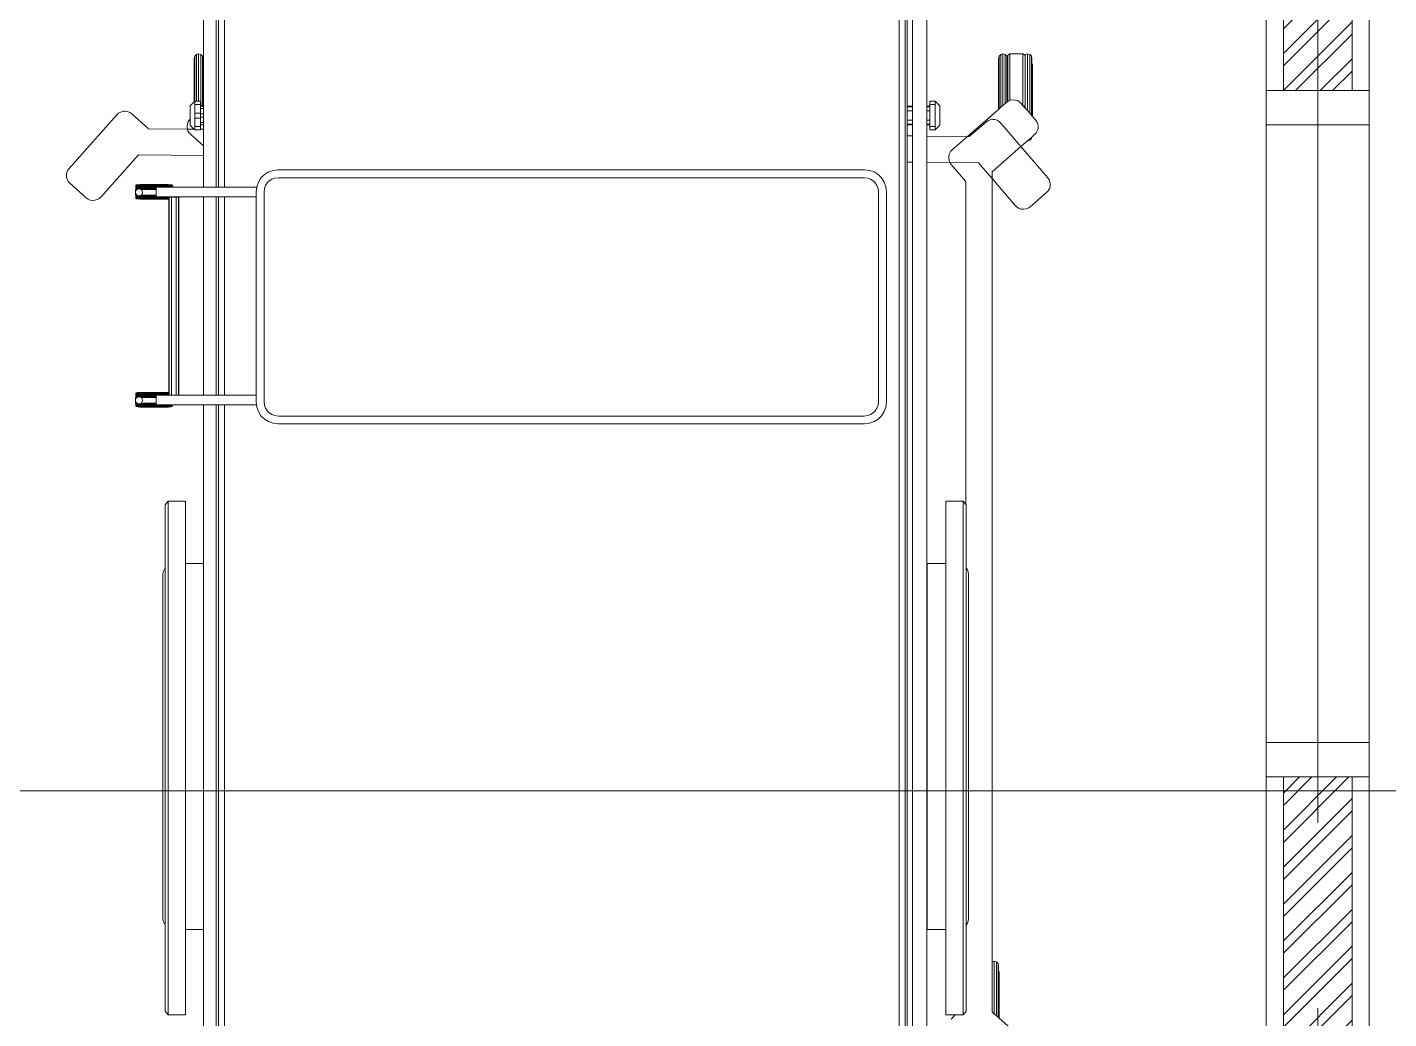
# Model space of a CAD drawing. Header units: millimetres. Extents: x -280308 to 6402717, y -14 to 2073074.
# Drawn here: x 20429 to 22414, y 257277 to 258721 of the extents above; entities that cross this region are included whole.
import ezdxf
from ezdxf.enums import TextEntityAlignment as Align

# ---------------------------------------------------------------- set-up
doc = ezdxf.new("R2010")
doc.units = ezdxf.units.MM
doc.linetypes.add('ACAD_ISO08W100', pattern=[36, 24, -3, 6, -3])
doc.linetypes.add('DASHED2', pattern=[0.375, 0.25, -0.125])
doc.layers.get('0').update_dxf_attribs({"lineweight": 0})
for name, color, linetype, lineweight in [('A-ALINE-3', 111, 'Continuous', 15), ('A-ALINE-6', 117, 'Continuous', 9), ('A-ANNOTATION', 144, 'Continuous', 0), ('A-FURN-EQPM', 177, 'Continuous', 0), ('A-Z22-T-Anno_Text', 152, 'Continuous', 9)]:
    doc.layers.add(name, color=color, linetype=linetype, lineweight=lineweight)
doc.layers.add('A-FILL-1', color=7, linetype='Continuous', lineweight=0, true_color=0x454545)
doc.layers.add('A-TEXT', color=254, linetype='Continuous')
doc.styles.get("Standard").update_dxf_attribs({"font": 'arial.ttf'})
doc.styles.add('TGF_A', font='arial.ttf')

# ---------------------------------------------------------------- blocks, each defined once
blk = doc.blocks.new('*U553')
at = {"layer": 'A-ANNOTATION', "linetype": 'ACAD_ISO08W100', "ltscale": 0.25}
blk.add_lwpolyline([(0, -5), (0, -90.6063)], dxfattribs=at)
at = {"layer": 'A-TEXT'}
blk.add_attdef('N', text='', height=0.9, dxfattribs=at).set_placement((0, 2.75), align=Align.MIDDLE_CENTER)
blk = doc.blocks.new('A$Cf37525da')
at = {"color": 124, "xscale": -360.0000000000001, "yscale": 360.0000000000001, "zscale": 360.0000000000001, "rotation": 180}
blk.add_blockref('*U553', (0, -25949.3), dxfattribs=at)
blk = doc.blocks.new('*U540')
at = {"lineweight": -2}
blk.add_line((19.23314, 0), (14.55073, 0), dxfattribs=at)
at = {"color": 7, "lineweight": -2, "style": 'TGF_A', "flags": 8}
for tag, height, p in [('NOTE1', 0.0625, (0, 0.3375)), ('DET', 0.09375, (0, 0.09612)), ('SHT', 0.075, (0, -0.10211)), ('NOTE2', 0.0625, (0, -0.39942))]:
    blk.add_attdef(tag, text='', height=height, dxfattribs=at).set_placement(p, align=Align.MIDDLE)
blk = doc.blocks.new('A$Cba193409')
at = {"layer": 'A-Z22-T-Anno_Text', "color": 7, "xscale": 4266.666666600002, "yscale": 4266.666666600002, "zscale": 4266.666666600002}
blk.add_blockref('*U540', (-74879.7, -18683), dxfattribs=at)
blk = doc.blocks.new('A$C869c044f')
at = {"layer": 'A-FILL-1', "ltscale": 0.25}
h = blk.add_hatch(dxfattribs=at)
h.set_pattern_fill('ANSI32', color=256, scale=4, angle=180)
h.set_pattern_definition([(225, (177445.378, -51524.814), (26.940768, -26.940768), []), (225, (177427.417, -51524.814), (26.940768, -26.940768), [])])
h.paths.add_polyline_path([(72867.2, -33870.2), (72767.2, -33870.2), (72767.2, -35057.7), (72867.2, -35057.7)])
h.paths.add_polyline_path([(72867.2, -31345.1), (72767.2, -31345.1), (72767.2, -32870.2), (72867.2, -32870.2)])
h.paths.add_polyline_path([(72767.2, -16495.2), (72867.2, -16495.2), (72867.2, -15607.7), (72767.2, -15607.7)])
h.paths.add_polyline_path([(72767.2, -19170.2), (72867.2, -19170.2), (72867.2, -17495.2), (72767.2, -17495.2)])
h.paths.add_polyline_path([(72767.2, -25207.7), (72867.2, -25207.7), (72867.2, -20170.2), (72767.2, -20170.2)])
h.paths.add_polyline_path([(72867.2, -26207.7), (72767.2, -26207.7), (72767.2, -30345.1), (72867.2, -30345.1)])
at = {"layer": 'A-ALINE-3', "linetype": 'Continuous'}
for points in [[(72767.2, -32870.2), (72767.2, -31345.1)], [(72867.2, -31345.1), (72867.2, -32870.2)], [(72867.2, -33870.2), (72867.2, -35057.7), (72767.2, -35057.7), (72767.2, -33870.2)]]:
    blk.add_lwpolyline(points, dxfattribs=at)
at = {"layer": 'A-ALINE-6'}
for p, q in [((72892.2, -32920.2), (72742.2, -32920.2)), ((72817.2, -33820.2), (72817.2, -32920.2)), ((72892.2, -33820.2), (72742.2, -33820.2))]:
    blk.add_line(p, q, dxfattribs=at)
for points in [[(72742.2, -35057.7), (72742.2, -15607.7), (72892.2, -15607.7), (72892.2, -35057.7)], [(72742.2, -33870.2), (72742.2, -32870.2), (72892.2, -32870.2), (72892.2, -33870.2)]]:
    blk.add_lwpolyline(points, close=True, dxfattribs=at)
blk = doc.blocks.new('A$C872eac23')
at = {"color": 0, "linetype": 'ByBlock', "lineweight": -2}
for p, q in [((-0.4909, -2.1111), (-0.4909, -0.0817)), ((-0.4821, -2.1111), (-0.4821, -0.0817)), ((0.5013, -0.0817), (0.5013, -1.3546)), ((0.5101, -0.0817), (0.5101, -1.3546)), ((0.5133, -0.0817), (0.5133, -1.3546)), ((-0.6281, -0.4607), (-0.6796, -0.4157)), ((-0.5224, -0.4326), (-0.5224, -1.7081)), ((-0.5019, -0.4326), (-0.5019, -1.7083)), ((-0.4941, -0.4326), (-0.4941, -1.7084)), ((0.5317, -0.4326), (0.5317, -0.5902)), ((-0.6272, -0.4615), (-0.6281, -0.4607)), ((-0.6281, -0.4607), (-0.6281, -0.5289)), ((-0.6264, -0.4622), (-0.6272, -0.4615)), ((-0.6272, -0.5292), (-0.6272, -0.4615)), ((-0.624, -0.4643), (-0.6264, -0.4622)), ((-0.6264, -0.4622), (-0.6264, -0.5406)), ((-0.6208, -0.4671), (-0.624, -0.4643)), ((-0.624, -0.4643), (-0.624, -0.543)), ((-0.6176, -0.4699), (-0.6208, -0.4671)), ((-0.6208, -0.4671), (-0.6208, -0.5438)), ((-0.6176, -0.4699), (-0.6176, -0.543)), ((-0.5757, -0.4657), (-0.5798, -0.471)), ((-0.5798, -0.5962), (-0.5798, -0.471)), ((-0.5637, -0.4657), (-0.5757, -0.4657)), ((-0.5757, -1.2141), (-0.5757, -0.4657)), ((-0.5581, -0.4593), (-0.5637, -0.4657)), ((-0.5502, -0.4657), (-0.5637, -0.4657)), ((-0.5502, -0.5902), (-0.5502, -0.4657)), ((0.5834, -0.4657), (0.5579, -0.4657)), ((0.5579, -0.5902), (0.5579, -0.4657)), ((0.5875, -0.471), (0.5834, -0.4657)), ((0.5834, -1.2141), (0.5834, -0.4657)), ((0.5875, -0.471), (0.5875, -0.5962)), ((-0.6281, -0.5289), (-0.6272, -0.5292)), ((-0.6272, -0.5374), (-0.6272, -0.5292)), ((-0.6272, -0.5374), (-0.6264, -0.5406)), ((-0.6264, -0.5406), (-0.624, -0.543)), ((-0.624, -0.543), (-0.6208, -0.5438)), ((-0.6208, -0.5438), (-0.6176, -0.543)), ((-0.6176, -0.543), (-0.6176, -1.6843)), ((-0.5231, -0.5902), (-0.5502, -0.5902)), ((-0.5502, -1.1233), (-0.5502, -0.5902)), ((-0.5231, -1.1233), (-0.5231, -0.5902)), ((0.5317, -0.5902), (0.5579, -0.5902)), ((0.5317, -1.1233), (0.5317, -0.5902)), ((0.5579, -0.5902), (0.5579, -1.1233)), ((-0.5828, -0.6024), (-0.5832, -0.6061)), ((-0.5832, -0.6061), (-0.5832, -1.1074)), ((-0.5816, -0.5991), (-0.5828, -0.6024)), ((-0.5798, -0.5962), (-0.5816, -0.5991)), ((-0.5798, -1.1173), (-0.5798, -0.5962)), ((0.5875, -0.5962), (0.5893, -0.5991)), ((0.5875, -0.5962), (0.5875, -1.1173)), ((0.5893, -0.5991), (0.5905, -0.6024)), ((0.5905, -0.6024), (0.5909, -0.6061)), ((0.5909, -0.6061), (0.5909, -1.1074)), ((-0.5832, -1.1074), (-0.5828, -1.1111)), ((-0.5828, -1.1111), (-0.5816, -1.1144)), ((0.5905, -1.1111), (0.5893, -1.1144)), ((0.5909, -1.1074), (0.5905, -1.1111)), ((-0.5816, -1.1144), (-0.5798, -1.1173)), ((-0.5798, -1.1173), (-0.5798, -1.2088)), ((-0.5502, -1.1233), (-0.5231, -1.1233)), ((-0.5502, -1.2141), (-0.5502, -1.1233)), ((0.5579, -1.1233), (0.5317, -1.1233)), ((0.5317, -1.3546), (0.5317, -1.1233)), ((0.5579, -1.2141), (0.5579, -1.1233)), ((0.5893, -1.1144), (0.5875, -1.1173)), ((0.5875, -1.1173), (0.5875, -1.2088)), ((-0.5795, -1.2092), (-0.5798, -1.2088)), ((-0.5795, -1.2092), (-0.5795, -1.6803)), ((-0.5757, -1.2141), (-0.5795, -1.2092)), ((0.5875, -1.2088), (0.5834, -1.2141)), ((-0.5757, -1.2141), (-0.5502, -1.2141)), ((0.5579, -1.2141), (0.5834, -1.2141)), ((-0.4457, -1.3301), (-0.439, -1.3277)), ((-0.439, -1.3277), (-0.4317, -1.3268)), ((-0.4317, -1.3268), (0.4231, -1.3268)), ((0.4231, -1.3268), (0.4304, -1.3277)), ((0.4304, -1.3277), (0.4371, -1.3301)), ((-0.4627, -1.3514), (-0.4603, -1.3447)), ((-0.4603, -1.3447), (-0.4566, -1.3388)), ((-0.4566, -1.3388), (-0.4516, -1.3338)), ((-0.4516, -1.3338), (-0.4457, -1.3301)), ((-0.4475, -1.346), (-0.4499, -1.3498)), ((-0.4444, -1.3429), (-0.4475, -1.346)), ((-0.4406, -1.3405), (-0.4444, -1.3429)), ((-0.4364, -1.3389), (-0.4406, -1.3405)), ((-0.431, -1.3383), (-0.4364, -1.3389)), ((0.4225, -1.3383), (-0.431, -1.3383)), ((0.4278, -1.3389), (0.4225, -1.3383)), ((0.432, -1.3405), (0.4278, -1.3389)), ((0.4358, -1.3429), (0.432, -1.3405)), ((0.4389, -1.346), (0.4358, -1.3429)), ((0.4371, -1.3301), (0.443, -1.3338)), ((0.4413, -1.3498), (0.4389, -1.346)), ((0.443, -1.3338), (0.448, -1.3388)), ((0.448, -1.3388), (0.4517, -1.3447)), ((0.4517, -1.3447), (0.4541, -1.3514)), ((-0.4636, -1.3587), (-0.4627, -1.3514)), ((-0.4636, -1.6652), (-0.4636, -1.3587)), ((-0.4514, -1.354), (-0.4521, -1.3593)), ((-0.4521, -1.3593), (-0.4521, -1.6646)), ((-0.4499, -1.3498), (-0.4514, -1.354)), ((0.4429, -1.354), (0.4413, -1.3498)), ((0.4435, -1.3593), (0.4429, -1.354)), ((0.4435, -1.6646), (0.4435, -1.3593)), ((0.4545, -1.3546), (0.4541, -1.3514)), ((0.4545, -1.3546), (0.455, -1.3587)), ((0.5013, -1.3546), (0.4545, -1.3546)), ((0.455, -1.3587), (0.455, -1.3687)), ((0.455, -1.6575), (0.455, -1.3687)), ((0.455, -1.3687), (0.5013, -1.3687)), ((0.5101, -1.3546), (0.5013, -1.3546)), ((0.5013, -1.6575), (0.5013, -1.3687)), ((0.5013, -1.3687), (0.5101, -1.3687)), ((0.5133, -1.3546), (0.5101, -1.3546)), ((0.5101, -1.6575), (0.5101, -1.3687)), ((0.5101, -1.3687), (0.5133, -1.3687)), ((0.5317, -1.3546), (0.5133, -1.3546)), ((0.5133, -1.6575), (0.5133, -1.3687)), ((0.5133, -1.3687), (0.5317, -1.3687)), ((0.5767, -1.3546), (0.5317, -1.3546)), ((0.5317, -1.6575), (0.5317, -1.3687)), ((0.5317, -1.3687), (0.5679, -1.3687)), ((0.5679, -1.3687), (0.5679, -1.6573)), ((0.5679, -1.3687), (0.5683, -1.3687)), ((0.5683, -1.3687), (0.5683, -1.6573)), ((0.5714, -1.3687), (0.5683, -1.3687)), ((0.5714, -1.3687), (0.5714, -1.6573)), ((0.5714, -1.3687), (0.5786, -1.3687)), ((0.577, -1.353), (0.5766, -1.3544)), ((0.5766, -1.3544), (0.5767, -1.3546)), ((0.5821, -1.3544), (0.5766, -1.3544)), ((0.582, -1.3546), (0.5767, -1.3546)), ((0.578, -1.352), (0.577, -1.353)), ((0.577, -1.353), (0.6302, -1.353)), ((0.5781, -1.352), (0.578, -1.352)), ((0.5793, -1.3517), (0.5781, -1.352)), ((0.5781, -1.352), (0.629, -1.352)), ((0.5786, -1.3687), (0.5786, -1.6573)), ((0.5786, -1.3687), (0.5818, -1.3687)), ((0.5828, -1.3517), (0.5793, -1.3517)), ((0.5818, -1.3687), (0.5818, -1.6573)), ((0.5818, -1.3687), (0.5822, -1.3687)), ((0.582, -1.3546), (0.5821, -1.3544)), ((0.5822, -1.3546), (0.582, -1.3546)), ((0.5821, -1.3544), (0.5822, -1.3544)), ((0.5822, -1.3544), (0.6306, -1.3543)), ((0.5822, -1.3544), (0.5822, -1.3546)), ((0.5822, -1.3546), (0.6005, -1.3546)), ((0.5822, -1.3697), (0.5822, -1.3687)), ((0.5822, -1.3687), (0.6005, -1.3687)), ((0.583, -1.3513), (0.5828, -1.3517)), ((0.5828, -1.3517), (0.6247, -1.3516)), ((0.6245, -1.3512), (0.583, -1.3513)), ((0.6005, -1.3546), (0.6005, -1.3557)), ((0.6005, -1.3557), (0.6005, -1.356)), ((0.6005, -1.3557), (0.6302, -1.3557)), ((0.6005, -1.356), (0.6005, -1.3572)), ((0.6005, -1.3572), (0.6005, -1.3654)), ((0.6189, -1.3572), (0.6005, -1.3572)), ((0.6005, -1.3654), (0.6005, -1.3667)), ((0.6189, -1.3654), (0.6005, -1.3654)), ((0.6005, -1.3667), (0.6005, -1.3669)), ((0.6005, -1.3667), (0.6253, -1.3667)), ((0.6005, -1.3669), (0.6005, -1.3673)), ((0.6005, -1.3669), (0.6253, -1.3669)), ((0.6005, -1.3673), (0.629, -1.3672)), ((0.6005, -1.3673), (0.6005, -1.3683)), ((0.6005, -1.3683), (0.6302, -1.3682)), ((0.6005, -1.3683), (0.6005, -1.3687)), ((0.6085, -1.3559), (0.6099, -1.3559)), ((0.6129, -1.3559), (0.6149, -1.3559)), ((0.617, -1.3559), (0.6191, -1.3559)), ((0.6189, -1.3572), (0.6227, -1.3571)), ((0.6228, -1.3655), (0.6189, -1.3654)), ((0.6271, -1.3559), (0.6205, -1.3559)), ((0.6205, -1.3613), (0.6206, -1.3603)), ((0.6206, -1.3623), (0.6205, -1.3613)), ((0.6206, -1.3603), (0.6209, -1.3593)), ((0.6209, -1.3633), (0.6206, -1.3623)), ((0.6209, -1.3593), (0.6214, -1.3584)), ((0.6214, -1.3642), (0.6209, -1.3633)), ((0.6214, -1.3584), (0.622, -1.3576)), ((0.6221, -1.3649), (0.6214, -1.3642)), ((0.622, -1.3576), (0.6227, -1.3571)), ((0.6228, -1.3655), (0.6221, -1.3649)), ((0.6227, -1.3571), (0.6228, -1.357)), ((0.6228, -1.357), (0.6237, -1.3565)), ((0.6228, -1.3656), (0.6228, -1.3655)), ((0.6237, -1.3661), (0.6228, -1.3656)), ((0.6237, -1.3565), (0.6247, -1.3562)), ((0.6247, -1.3663), (0.6237, -1.3661)), ((0.6247, -1.3516), (0.6245, -1.3512)), ((0.6247, -1.3516), (0.6277, -1.3516)), ((0.6247, -1.3562), (0.6257, -1.3561)), ((0.6257, -1.3664), (0.6247, -1.3663)), ((0.6253, -1.3667), (0.6253, -1.3669)), ((0.6253, -1.3667), (0.6301, -1.3667)), ((0.6253, -1.3669), (0.6278, -1.3669)), ((0.6257, -1.3561), (0.6267, -1.3562)), ((0.6257, -1.3561), (0.6257, -1.3561)), ((0.6257, -1.3664), (0.6267, -1.3663)), ((0.6267, -1.3562), (0.6277, -1.3565)), ((0.6277, -1.3661), (0.6267, -1.3663)), ((0.6287, -1.3559), (0.6275, -1.3559)), ((0.6277, -1.3516), (0.6278, -1.3516)), ((0.6277, -1.3516), (0.6277, -1.3516)), ((0.6277, -1.3565), (0.6286, -1.357)), ((0.6286, -1.3656), (0.6277, -1.3661)), ((0.6278, -1.3516), (0.629, -1.352)), ((0.6278, -1.3669), (0.629, -1.3672)), ((0.6288, -1.3572), (0.6286, -1.357)), ((0.6286, -1.3656), (0.6289, -1.3654)), ((0.6288, -1.3654), (0.6286, -1.3656)), ((0.6288, -1.3572), (0.6289, -1.3572)), ((0.6288, -1.3572), (0.6293, -1.3576)), ((0.6294, -1.3649), (0.6288, -1.3654)), ((0.6288, -1.3654), (0.6289, -1.3654)), ((0.6289, -1.3572), (0.6293, -1.3576)), ((0.6289, -1.3572), (0.631, -1.3572)), ((0.6289, -1.3654), (0.6304, -1.3654)), ((0.629, -1.352), (0.6292, -1.352)), ((0.629, -1.3672), (0.6292, -1.3672)), ((0.6291, -1.3559), (0.6297, -1.3559)), ((0.6292, -1.352), (0.6302, -1.353)), ((0.6292, -1.3672), (0.6302, -1.3682)), ((0.6293, -1.3576), (0.63, -1.3584)), ((0.63, -1.3641), (0.6294, -1.3649)), ((0.63, -1.3559), (0.6298, -1.3559)), ((0.6302, -1.3557), (0.63, -1.3559)), ((0.6301, -1.3559), (0.63, -1.3559)), ((0.6305, -1.3593), (0.63, -1.3584)), ((0.6305, -1.3633), (0.63, -1.3641)), ((0.631, -1.3572), (0.6301, -1.3559)), ((0.631, -1.3654), (0.6301, -1.3667)), ((0.6302, -1.353), (0.6306, -1.3543)), ((0.6306, -1.3543), (0.6302, -1.3557)), ((0.6302, -1.3682), (0.6306, -1.3696)), ((0.631, -1.3654), (0.6304, -1.3654)), ((0.6308, -1.3603), (0.6305, -1.3593)), ((0.6308, -1.3623), (0.6305, -1.3633)), ((0.6309, -1.3613), (0.6308, -1.3603)), ((0.6308, -1.3623), (0.6309, -1.3613)), ((0.631, -1.3572), (0.631, -1.3654)), ((0.5822, -1.3697), (0.6306, -1.3696)), ((0.5822, -1.3711), (0.5822, -1.3697)), ((0.5822, -1.3711), (0.6302, -1.371)), ((0.5822, -1.3721), (0.5822, -1.3711)), ((0.5822, -1.3721), (0.6291, -1.372)), ((0.5822, -1.3724), (0.5822, -1.3721)), ((0.5822, -1.6547), (0.5822, -1.3724)), ((0.5822, -1.3724), (0.583, -1.3724)), ((0.583, -1.3724), (0.583, -1.3725)), ((0.6246, -1.3724), (0.583, -1.3724)), ((0.583, -1.3725), (0.6245, -1.3725)), ((0.6246, -1.3724), (0.6245, -1.3725)), ((0.6246, -1.3724), (0.6277, -1.3724)), ((0.6278, -1.3723), (0.6277, -1.3724)), ((0.6279, -1.3724), (0.6278, -1.3723)), ((0.6291, -1.372), (0.6279, -1.3724)), ((0.6291, -1.372), (0.6292, -1.372)), ((0.6302, -1.371), (0.6292, -1.372)), ((0.6306, -1.3696), (0.6302, -1.371)), ((-0.6972, -1.664), (-0.673, -1.6432)), ((-0.673, -1.6432), (-0.6701, -1.6413)), ((-0.6701, -1.6413), (-0.6669, -1.64)), ((-0.6669, -1.64), (-0.6636, -1.6396)), ((-0.6636, -1.6396), (-0.6602, -1.6398)), ((-0.6602, -1.6398), (-0.657, -1.6408)), ((-0.657, -1.6408), (-0.654, -1.6425)), ((-0.654, -1.6425), (-0.6514, -1.6449)), ((-0.6514, -1.6449), (-0.6176, -1.6843)), ((-0.7013, -1.6695), (-0.6996, -1.6665)), ((-0.6996, -1.6665), (-0.6972, -1.664)), ((-0.4627, -1.6725), (-0.4636, -1.6652)), ((-0.4521, -1.6646), (-0.4514, -1.6699)), ((0.4429, -1.6699), (0.4435, -1.6646)), ((0.455, -1.6652), (0.4542, -1.6716)), ((0.455, -1.6575), (0.455, -1.6652)), ((0.5013, -1.6575), (0.455, -1.6575)), ((0.5101, -1.6575), (0.5013, -1.6575)), ((0.5133, -1.6575), (0.5101, -1.6575)), ((0.5317, -1.6575), (0.5133, -1.6575)), ((0.5766, -1.6575), (0.5317, -1.6575)), ((0.5679, -1.6573), (0.5683, -1.6573)), ((0.5714, -1.6573), (0.5683, -1.6573)), ((0.5714, -1.6573), (0.5766, -1.6573)), ((0.5766, -1.6573), (0.5766, -1.6574)), ((0.5766, -1.6573), (0.5786, -1.6573)), ((0.5766, -1.6574), (0.5766, -1.6575)), ((0.5766, -1.6574), (0.5821, -1.6574)), ((0.5821, -1.6575), (0.5766, -1.6575)), ((0.5818, -1.6573), (0.5786, -1.6573)), ((0.5818, -1.6573), (0.5822, -1.6573)), ((0.5821, -1.6575), (0.5821, -1.6574)), ((0.5821, -1.6574), (0.5822, -1.6574)), ((0.5822, -1.6575), (0.5821, -1.6575)), ((0.5822, -1.655), (0.5822, -1.6547)), ((0.5822, -1.6547), (0.5828, -1.6547)), ((0.5822, -1.656), (0.5822, -1.655)), ((0.5822, -1.655), (0.629, -1.655)), ((0.5822, -1.6573), (0.5822, -1.656)), ((0.5822, -1.656), (0.6302, -1.656)), ((0.5822, -1.6574), (0.6306, -1.6573)), ((0.5822, -1.6574), (0.5822, -1.6575)), ((0.5822, -1.6575), (0.6005, -1.6575)), ((0.583, -1.6543), (0.5828, -1.6547)), ((0.5828, -1.6547), (0.6247, -1.6546)), ((0.6245, -1.6542), (0.583, -1.6543)), ((0.6005, -1.6575), (0.6005, -1.6587)), ((0.6005, -1.6587), (0.6005, -1.659)), ((0.6005, -1.6587), (0.6302, -1.6587)), ((0.6005, -1.659), (0.6005, -1.6602)), ((0.6005, -1.6602), (0.6005, -1.6685)), ((0.6189, -1.6602), (0.6005, -1.6602)), ((0.6085, -1.659), (0.6099, -1.659)), ((0.6129, -1.659), (0.6149, -1.659)), ((0.617, -1.6589), (0.6191, -1.6589)), ((0.6189, -1.6602), (0.6227, -1.6601)), ((0.6271, -1.6589), (0.6205, -1.6589)), ((0.6205, -1.6643), (0.6206, -1.6633)), ((0.6206, -1.6653), (0.6205, -1.6643)), ((0.6206, -1.6633), (0.6209, -1.6623)), ((0.6209, -1.6663), (0.6206, -1.6653)), ((0.6209, -1.6623), (0.6214, -1.6614)), ((0.6214, -1.6672), (0.6209, -1.6663)), ((0.6214, -1.6614), (0.622, -1.6606)), ((0.622, -1.6606), (0.6227, -1.6601)), ((0.6227, -1.6601), (0.6228, -1.66)), ((0.6228, -1.66), (0.6237, -1.6595)), ((0.6237, -1.6595), (0.6247, -1.6592)), ((0.6247, -1.6546), (0.6245, -1.6542)), ((0.6247, -1.6546), (0.6277, -1.6546)), ((0.6247, -1.6592), (0.6257, -1.6591)), ((0.6257, -1.6591), (0.6267, -1.6592)), ((0.6257, -1.6591), (0.6257, -1.6591)), ((0.6263, -1.719), (0.6811, -1.6576)), ((0.6267, -1.6592), (0.6277, -1.6595)), ((0.6287, -1.6589), (0.6275, -1.6589)), ((0.6277, -1.6546), (0.6278, -1.6546)), ((0.6277, -1.6546), (0.6277, -1.6546)), ((0.6277, -1.6595), (0.6286, -1.66)), ((0.6278, -1.6546), (0.629, -1.655)), ((0.6288, -1.6602), (0.6286, -1.66)), ((0.6288, -1.6602), (0.6289, -1.6602)), ((0.6288, -1.6602), (0.6293, -1.6606)), ((0.6289, -1.6602), (0.6293, -1.6606)), ((0.6289, -1.6602), (0.631, -1.6602)), ((0.6292, -1.655), (0.629, -1.655)), ((0.6291, -1.6589), (0.6297, -1.6589)), ((0.6292, -1.655), (0.6302, -1.656)), ((0.6293, -1.6606), (0.63, -1.6614)), ((0.63, -1.6589), (0.6298, -1.6589)), ((0.6302, -1.6587), (0.63, -1.6589)), ((0.6301, -1.6589), (0.63, -1.6589)), ((0.6305, -1.6623), (0.63, -1.6614)), ((0.6305, -1.6663), (0.63, -1.6672)), ((0.631, -1.6602), (0.6301, -1.6589)), ((0.6302, -1.656), (0.6306, -1.6573)), ((0.6306, -1.6573), (0.6302, -1.6587)), ((0.6308, -1.6633), (0.6305, -1.6623)), ((0.6308, -1.6653), (0.6305, -1.6663)), ((0.6309, -1.6643), (0.6308, -1.6633)), ((0.6308, -1.6653), (0.6309, -1.6643)), ((0.631, -1.6602), (0.631, -1.6684)), ((0.6811, -1.6576), (0.6837, -1.6552)), ((0.6837, -1.6552), (0.6867, -1.6536)), ((0.6867, -1.6536), (0.69, -1.6527)), ((0.69, -1.6527), (0.6933, -1.6525)), ((0.6933, -1.6525), (0.6967, -1.653)), ((0.6967, -1.653), (0.6999, -1.6543)), ((0.6999, -1.6543), (0.7028, -1.6563)), ((0.7028, -1.6563), (0.7265, -1.6775)), ((-0.7025, -1.6761), (-0.7023, -1.6728)), ((-0.702, -1.6794), (-0.7025, -1.6761)), ((-0.7023, -1.6728), (-0.7013, -1.6695)), ((-0.7008, -1.6827), (-0.702, -1.6794)), ((-0.6988, -1.6856), (-0.7008, -1.6827)), ((-0.6598, -1.731), (-0.6988, -1.6856)), ((-0.6176, -1.6843), (-0.5978, -1.7074)), ((-0.6176, -1.6941), (-0.6176, -1.6843)), ((-0.5795, -1.6803), (-0.5794, -1.6804)), ((-0.5794, -1.6804), (-0.5793, -1.6805)), ((-0.5794, -1.6804), (-0.5794, -1.6804)), ((-0.5793, -1.6805), (-0.5792, -1.6806)), ((-0.5792, -1.6806), (-0.5791, -1.6807)), ((-0.5792, -1.6806), (-0.5792, -1.6806)), ((-0.5791, -1.6807), (-0.5581, -1.7047)), ((-0.5791, -1.6807), (-0.5791, -1.6807)), ((-0.4603, -1.6793), (-0.4627, -1.6725)), ((-0.4566, -1.6852), (-0.4603, -1.6793)), ((-0.4516, -1.6901), (-0.4566, -1.6852)), ((-0.4514, -1.6699), (-0.4499, -1.6742)), ((-0.4499, -1.6742), (-0.4475, -1.6779)), ((-0.4475, -1.6779), (-0.4444, -1.6811)), ((-0.4444, -1.6811), (-0.4406, -1.6835)), ((-0.4406, -1.6835), (-0.4364, -1.685)), ((-0.4364, -1.685), (-0.431, -1.6856)), ((-0.431, -1.6856), (0.4225, -1.6856)), ((0.4225, -1.6856), (0.4278, -1.685)), ((0.4278, -1.685), (0.432, -1.6835)), ((0.432, -1.6835), (0.4358, -1.6811)), ((0.4358, -1.6811), (0.4389, -1.6779)), ((0.4389, -1.6779), (0.4413, -1.6742)), ((0.4413, -1.6742), (0.4429, -1.6699)), ((0.448, -1.6852), (0.443, -1.6901)), ((0.4517, -1.6793), (0.448, -1.6852)), ((0.4541, -1.6725), (0.4517, -1.6793)), ((0.4541, -1.6725), (0.4542, -1.6716)), ((0.4542, -1.6716), (0.5013, -1.6716)), ((0.5013, -2.1111), (0.5013, -1.6716)), ((0.5013, -1.6716), (0.5101, -1.6716)), ((0.5101, -2.1111), (0.5101, -1.6716)), ((0.5101, -1.6716), (0.5133, -1.6716)), ((0.5133, -2.1111), (0.5133, -1.6716)), ((0.5133, -1.6716), (0.5317, -1.6716)), ((0.5317, -1.7181), (0.5317, -1.6716)), ((0.5769, -1.6716), (0.5317, -1.6716)), ((0.5769, -1.6716), (0.5766, -1.6727)), ((0.5766, -1.6727), (0.6306, -1.6726)), ((0.5766, -1.6727), (0.577, -1.6741)), ((0.5769, -1.6716), (0.6005, -1.6716)), ((0.577, -1.6741), (0.6302, -1.674)), ((0.577, -1.6741), (0.578, -1.6751)), ((0.5782, -1.6751), (0.578, -1.6751)), ((0.5782, -1.6751), (0.6291, -1.675)), ((0.5782, -1.6751), (0.5794, -1.6754)), ((0.5794, -1.6754), (0.583, -1.6754)), ((0.583, -1.6754), (0.583, -1.6756)), ((0.583, -1.6754), (0.6246, -1.6754)), ((0.583, -1.6756), (0.6245, -1.6755)), ((0.6189, -1.6684), (0.6005, -1.6685)), ((0.6005, -1.6685), (0.6005, -1.6697)), ((0.6005, -1.6697), (0.6005, -1.6699)), ((0.6005, -1.6697), (0.6253, -1.6697)), ((0.6005, -1.6699), (0.6005, -1.6703)), ((0.6005, -1.6699), (0.6253, -1.6699)), ((0.6005, -1.6703), (0.6005, -1.6713)), ((0.6005, -1.6703), (0.629, -1.6703)), ((0.6005, -1.6713), (0.6005, -1.6716)), ((0.6005, -1.6713), (0.6302, -1.6713)), ((0.6228, -1.6685), (0.6189, -1.6684)), ((0.6221, -1.668), (0.6214, -1.6672)), ((0.6228, -1.6685), (0.6221, -1.668)), ((0.6228, -1.6686), (0.6228, -1.6685)), ((0.6237, -1.6691), (0.6228, -1.6686)), ((0.6247, -1.6694), (0.6237, -1.6691)), ((0.6246, -1.6754), (0.6245, -1.6755)), ((0.6246, -1.6754), (0.6279, -1.6754)), ((0.6257, -1.6695), (0.6247, -1.6694)), ((0.6253, -1.6697), (0.6253, -1.6699)), ((0.6253, -1.6697), (0.6301, -1.6697)), ((0.6253, -1.6699), (0.6277, -1.6699)), ((0.6257, -1.6695), (0.6267, -1.6694)), ((0.6277, -1.6691), (0.6267, -1.6694)), ((0.6286, -1.6686), (0.6277, -1.6691)), ((0.6278, -1.6699), (0.6277, -1.6699)), ((0.6278, -1.6699), (0.6278, -1.6699)), ((0.6278, -1.6699), (0.629, -1.6703)), ((0.6291, -1.675), (0.6279, -1.6754)), ((0.6286, -1.6686), (0.6289, -1.6684)), ((0.6288, -1.6684), (0.6286, -1.6686)), ((0.6294, -1.6679), (0.6288, -1.6684)), ((0.6288, -1.6684), (0.6289, -1.6684)), ((0.6289, -1.6684), (0.6304, -1.6684)), ((0.629, -1.6703), (0.6292, -1.6703)), ((0.6292, -1.675), (0.6291, -1.675)), ((0.6292, -1.6703), (0.6302, -1.6713)), ((0.6302, -1.674), (0.6292, -1.675)), ((0.63, -1.6672), (0.6294, -1.6679)), ((0.631, -1.6684), (0.6301, -1.6697)), ((0.6302, -1.6713), (0.6306, -1.6726)), ((0.6306, -1.6726), (0.6302, -1.674)), ((0.631, -1.6684), (0.6304, -1.6684)), ((0.7265, -1.6775), (0.7288, -1.6801)), ((0.7288, -1.6801), (0.7305, -1.6831)), ((0.7305, -1.6831), (0.7314, -1.6864)), ((0.7314, -1.6864), (0.7316, -1.6898)), ((-0.6598, -1.731), (-0.6176, -1.6941)), ((-0.5581, -1.7047), (-0.5561, -1.7076)), ((-0.4457, -1.6939), (-0.4516, -1.6901)), ((-0.439, -1.6963), (-0.4457, -1.6939)), ((-0.4317, -1.6971), (-0.439, -1.6963)), ((0.4231, -1.6971), (-0.4317, -1.6971)), ((0.4304, -1.6963), (0.4231, -1.6971)), ((0.4371, -1.6939), (0.4304, -1.6963)), ((0.443, -1.6901), (0.4371, -1.6939)), ((0.7277, -1.6992), (0.658, -1.7773)), ((0.7298, -1.6963), (0.7277, -1.6992)), ((0.7311, -1.6931), (0.7298, -1.6963)), ((0.7316, -1.6898), (0.7311, -1.6931)), ((-0.5978, -1.7074), (-0.556, -1.7078)), ((-0.5596, -1.7263), (-0.5817, -1.7456)), ((-0.5572, -1.7237), (-0.5596, -1.7263)), ((-0.5555, -1.7207), (-0.5572, -1.7237)), ((-0.5561, -1.7076), (-0.556, -1.7078)), ((-0.5224, -1.7081), (-0.556, -1.7078)), ((-0.556, -1.7078), (-0.5549, -1.7108)), ((-0.5546, -1.7175), (-0.5555, -1.7207)), ((-0.5549, -1.7108), (-0.5544, -1.7141)), ((-0.5544, -1.7141), (-0.5546, -1.7175)), ((-0.5224, -1.7081), (-0.5224, -1.7462)), ((-0.5019, -1.7083), (-0.4941, -1.7084)), ((-0.5019, -1.7083), (-0.5019, -1.7464)), ((-0.4941, -1.7084), (-0.4941, -1.7465)), ((0.5317, -1.7181), (0.6263, -1.719)), ((0.5317, -1.7319), (0.5317, -1.7181)), ((-0.6796, -1.7483), (-0.6754, -1.7447)), ((-0.6754, -1.7447), (-0.6749, -1.7426)), ((-0.6754, -1.7447), (-0.6749, -1.7442)), ((-0.6749, -1.7426), (-0.6726, -1.7403)), ((-0.6749, -1.7442), (-0.6726, -1.7421)), ((-0.6749, -1.7426), (-0.6749, -1.7442)), ((-0.6726, -1.7403), (-0.6695, -1.7395)), ((-0.6726, -1.7421), (-0.6695, -1.7395)), ((-0.6726, -1.7403), (-0.6726, -1.7421)), ((-0.6695, -1.7395), (-0.6598, -1.731)), ((-0.6306, -1.7651), (-0.6598, -1.731)), ((-0.5817, -1.7456), (-0.6268, -1.7851)), ((-0.5848, -1.746), (-0.609, -1.7667)), ((-0.5847, -1.7459), (-0.5848, -1.746)), ((-0.5848, -1.746), (-0.5848, -1.746)), ((-0.5846, -1.7458), (-0.5847, -1.7459)), ((-0.5847, -1.7459), (-0.5847, -1.7459)), ((-0.5845, -1.7457), (-0.5846, -1.7458)), ((-0.5844, -1.7456), (-0.5845, -1.7457)), ((-0.5845, -1.7457), (-0.5845, -1.7457)), ((-0.5817, -1.7456), (-0.5844, -1.7456)), ((-0.5817, -1.7456), (-0.5224, -1.7462)), ((-0.5224, -1.7462), (-0.5224, -1.7626)), ((0.5317, -1.7319), (0.5504, -1.7483)), ((0.5317, -1.7563), (0.5317, -1.7319)), ((-0.6848, -1.7605), (-0.6846, -1.7571)), ((-0.6843, -1.7638), (-0.6848, -1.7605)), ((-0.6846, -1.7571), (-0.6836, -1.7539)), ((-0.683, -1.767), (-0.6843, -1.7638)), ((-0.6836, -1.7539), (-0.6819, -1.7509)), ((-0.6819, -1.7509), (-0.6796, -1.7483)), ((-0.628, -1.7675), (-0.6306, -1.7651)), ((-0.5348, -1.7551), (-0.5416, -1.762)), ((-0.5416, -1.762), (-0.5416, -1.7903)), ((-0.5267, -1.7551), (-0.5348, -1.7551)), ((-0.5348, -1.7551), (-0.5348, -1.76)), ((-0.5267, -1.76), (-0.5348, -1.76)), ((-0.5348, -1.76), (-0.5348, -1.7922)), ((-0.5267, -1.7551), (-0.5267, -1.76)), ((-0.5267, -1.7626), (-0.5267, -1.76)), ((-0.5224, -1.7626), (-0.5267, -1.7626)), ((-0.5267, -1.7626), (-0.5267, -1.7634)), ((-0.5267, -1.7634), (-0.5224, -1.7634)), ((-0.5267, -1.7694), (-0.5267, -1.7634)), ((-0.5224, -1.7626), (-0.5224, -1.7634)), ((-0.5224, -1.7634), (-0.5224, -1.7694)), ((-0.5019, -1.7464), (-0.4941, -1.7465)), ((-0.5019, -1.7464), (-0.5019, -1.7626)), ((-0.4941, -1.7626), (-0.5019, -1.7626)), ((-0.5019, -1.7634), (-0.5019, -1.7626)), ((-0.5019, -1.7634), (-0.4941, -1.7634)), ((-0.5019, -1.7694), (-0.5019, -1.7634)), ((-0.4941, -1.7465), (-0.4941, -1.7626)), ((-0.4941, -1.7626), (-0.4941, -1.7634)), ((-0.4941, -1.7634), (-0.4941, -1.7694)), ((0.5363, -1.7563), (0.5317, -1.7563)), ((0.5317, -1.7626), (0.5317, -1.7563)), ((0.5363, -1.7626), (0.5317, -1.7626)), ((0.5317, -1.7658), (0.5317, -1.7626)), ((0.5317, -1.7658), (0.5363, -1.7658)), ((0.5317, -1.7738), (0.5317, -1.7658)), ((0.5444, -1.7551), (0.5363, -1.7551)), ((0.5363, -1.7563), (0.5363, -1.7551)), ((0.5363, -1.76), (0.5363, -1.7563)), ((0.5363, -1.76), (0.5363, -1.7626)), ((0.5363, -1.76), (0.5444, -1.76)), ((0.5363, -1.7626), (0.5363, -1.7658)), ((0.5363, -1.7725), (0.5363, -1.7658)), ((0.5456, -1.7564), (0.5444, -1.7551)), ((0.5444, -1.7551), (0.5444, -1.76)), ((0.5444, -1.76), (0.5444, -1.7725)), ((0.5511, -1.762), (0.5456, -1.7564)), ((0.5552, -1.7565), (0.5456, -1.7564)), ((0.5504, -1.7483), (0.5528, -1.7509)), ((0.5511, -1.7708), (0.5511, -1.762)), ((0.5528, -1.7509), (0.5545, -1.7539)), ((0.5551, -1.7638), (0.5539, -1.767)), ((0.5545, -1.7539), (0.5552, -1.7565)), ((0.5556, -1.7605), (0.5551, -1.7638)), ((0.5552, -1.7565), (0.6122, -1.757)), ((0.5552, -1.7565), (0.5554, -1.7571)), ((0.5554, -1.7571), (0.5556, -1.7605)), ((0.6122, -1.757), (0.6126, -1.7574)), ((0.6364, -1.7786), (0.6126, -1.7574)), ((-0.681, -1.7699), (-0.683, -1.767)), ((-0.6766, -1.775), (-0.681, -1.7699)), ((-0.6758, -1.7759), (-0.6766, -1.775)), ((-0.6766, -1.775), (-0.6766, -1.851)), ((-0.6749, -1.7769), (-0.6758, -1.7759)), ((-0.6758, -1.8514), (-0.6758, -1.7759)), ((-0.6726, -1.7796), (-0.6749, -1.7769)), ((-0.6749, -1.8627), (-0.6749, -1.7769)), ((-0.6693, -1.7833), (-0.6726, -1.7796)), ((-0.6726, -1.8651), (-0.6726, -1.7796)), ((-0.6661, -1.7869), (-0.6693, -1.7833)), ((-0.6693, -1.7833), (-0.6693, -1.866)), ((-0.625, -1.7692), (-0.628, -1.7675)), ((-0.6271, -1.7854), (-0.6279, -1.7861)), ((-0.6268, -1.7851), (-0.6271, -1.7854)), ((-0.6271, -1.7854), (-0.6271, -1.8511)), ((-0.6268, -1.851), (-0.6268, -1.7851)), ((-0.6218, -1.7702), (-0.625, -1.7692)), ((-0.6185, -1.7704), (-0.6218, -1.7702)), ((-0.6151, -1.77), (-0.6185, -1.7704)), ((-0.6119, -1.7687), (-0.6151, -1.77)), ((-0.609, -1.7667), (-0.6119, -1.7687)), ((-0.5224, -1.7694), (-0.5267, -1.7694)), ((-0.5267, -1.7694), (-0.5267, -1.7829)), ((-0.5224, -1.7829), (-0.5267, -1.7829)), ((-0.5267, -1.7829), (-0.5267, -1.7888)), ((-0.5224, -1.7694), (-0.5224, -1.7829)), ((-0.5224, -1.7829), (-0.5224, -1.7888)), ((-0.4941, -1.7694), (-0.5019, -1.7694)), ((-0.5019, -1.7829), (-0.5019, -1.7694)), ((-0.4941, -1.7829), (-0.5019, -1.7829)), ((-0.5019, -1.7888), (-0.5019, -1.7829)), ((-0.4941, -1.7694), (-0.4941, -1.7829)), ((-0.4941, -1.7829), (-0.4941, -1.7888)), ((0.5317, -1.7738), (0.5363, -1.7738)), ((0.5317, -1.7785), (0.5317, -1.7738)), ((0.5317, -1.7785), (0.5363, -1.7785)), ((0.5317, -1.7865), (0.5317, -1.7785)), ((0.5363, -1.7725), (0.5444, -1.7725)), ((0.5363, -1.7738), (0.5363, -1.7725)), ((0.5363, -1.7785), (0.5363, -1.7738)), ((0.5363, -1.7798), (0.5363, -1.7785)), ((0.5363, -1.7798), (0.5444, -1.7798)), ((0.5363, -1.7865), (0.5363, -1.7798)), ((0.5444, -1.7798), (0.5444, -1.7725)), ((0.5444, -1.7798), (0.5444, -1.7922)), ((0.5519, -1.7699), (0.5511, -1.7708)), ((0.5511, -1.7903), (0.5511, -1.7708)), ((0.5539, -1.767), (0.5519, -1.7699)), ((0.6393, -1.7806), (0.6364, -1.7786)), ((0.6424, -1.7819), (0.6393, -1.7806)), ((0.6458, -1.7825), (0.6424, -1.7819)), ((0.6491, -1.7823), (0.6458, -1.7825)), ((0.6524, -1.7813), (0.6491, -1.7823)), ((0.6554, -1.7797), (0.6524, -1.7813)), ((0.658, -1.7773), (0.6554, -1.7797)), ((-0.6656, -1.7875), (-0.6661, -1.7869)), ((-0.6661, -1.7869), (-0.6661, -1.8651)), ((-0.6627, -1.7909), (-0.6656, -1.7875)), ((-0.6656, -1.7912), (-0.6656, -1.7878)), ((-0.6601, -1.7938), (-0.6627, -1.7909)), ((-0.6627, -1.7909), (-0.6627, -1.8661)), ((-0.6575, -1.7962), (-0.6601, -1.7938)), ((-0.6545, -1.7979), (-0.6575, -1.7962)), ((-0.6512, -1.7988), (-0.6545, -1.7979)), ((-0.6479, -1.7991), (-0.6512, -1.7988)), ((-0.6445, -1.7986), (-0.6479, -1.7991)), ((-0.6434, -1.7981), (-0.6445, -1.7986)), ((-0.6414, -1.7973), (-0.6434, -1.7981)), ((-0.6434, -1.7981), (-0.6434, -1.8661)), ((-0.6404, -1.7967), (-0.6414, -1.7973)), ((-0.6399, -1.7963), (-0.6404, -1.7967)), ((-0.6404, -1.8528), (-0.6404, -1.7967)), ((-0.6391, -1.7957), (-0.6399, -1.7963)), ((-0.6399, -1.8528), (-0.6399, -1.7963)), ((-0.6384, -1.7953), (-0.6391, -1.7957)), ((-0.6391, -1.8627), (-0.6391, -1.7957)), ((-0.6367, -1.7938), (-0.6384, -1.7953)), ((-0.6335, -1.791), (-0.6367, -1.7938)), ((-0.6367, -1.8651), (-0.6367, -1.7938)), ((-0.6303, -1.7882), (-0.6335, -1.791)), ((-0.6335, -1.791), (-0.6335, -1.866)), ((-0.6279, -1.7861), (-0.6303, -1.7882)), ((-0.6303, -1.7882), (-0.6303, -1.8651)), ((-0.6279, -1.7861), (-0.6279, -1.8627)), ((-0.5348, -1.7971), (-0.5416, -1.7903)), ((-0.5267, -1.7922), (-0.5348, -1.7922)), ((-0.5348, -1.7971), (-0.5348, -1.7922)), ((-0.5267, -1.7971), (-0.5348, -1.7971)), ((-0.5224, -1.7888), (-0.5267, -1.7888)), ((-0.5267, -1.7888), (-0.5267, -1.7896)), ((-0.5224, -1.7896), (-0.5267, -1.7896)), ((-0.5267, -1.7922), (-0.5267, -1.7896)), ((-0.5267, -1.7922), (-0.5267, -1.7971)), ((-0.5224, -1.7888), (-0.5224, -1.7896)), ((-0.5224, -1.7896), (-0.5224, -2.0781)), ((-0.4941, -1.7888), (-0.5019, -1.7888)), ((-0.5019, -1.7896), (-0.5019, -1.7888)), ((-0.4941, -1.7896), (-0.5019, -1.7896)), ((-0.5019, -1.7896), (-0.5019, -2.0781)), ((-0.4941, -1.7888), (-0.4941, -1.7896)), ((-0.4941, -1.7896), (-0.4941, -2.0781)), ((0.5317, -1.7865), (0.5363, -1.7865)), ((0.5317, -1.7896), (0.5317, -1.7865)), ((0.5317, -1.7896), (0.5346, -1.7896)), ((0.5317, -1.7929), (0.5317, -1.7896)), ((0.5319, -1.7928), (0.5317, -1.7929)), ((0.5317, -1.7929), (0.5317, -1.8641)), ((0.5324, -1.7922), (0.5319, -1.7928)), ((0.5319, -1.8528), (0.5319, -1.7928)), ((0.5333, -1.7912), (0.5324, -1.7922)), ((0.5324, -1.7922), (0.5324, -1.8528)), ((0.5346, -1.7896), (0.5333, -1.7912)), ((0.5333, -1.7912), (0.5333, -1.8627)), ((0.5346, -1.7896), (0.5356, -1.7896)), ((0.5356, -1.7896), (0.5363, -1.7896)), ((0.5356, -1.7896), (0.5356, -1.8651)), ((0.5363, -1.7865), (0.5363, -1.7896)), ((0.5363, -1.7896), (0.5363, -1.7922)), ((0.5363, -1.7922), (0.5444, -1.7922)), ((0.5363, -1.7922), (0.5363, -1.7971)), ((0.5363, -1.7971), (0.5388, -1.7971)), ((0.5388, -1.7971), (0.542, -1.7971)), ((0.5388, -1.866), (0.5388, -1.7971)), ((0.542, -1.7971), (0.5444, -1.7971)), ((0.542, -1.8651), (0.542, -1.7971)), ((0.5444, -1.7959), (0.5444, -1.7922)), ((0.5444, -1.7971), (0.5444, -1.7959)), ((0.5444, -1.7971), (0.5452, -1.7962)), ((0.5444, -1.7971), (0.5444, -1.7971)), ((0.5444, -1.7971), (0.5444, -1.8027)), ((0.5444, -1.8627), (0.5444, -1.8027)), ((0.5452, -1.7962), (0.5455, -1.7959)), ((0.5452, -1.7962), (0.5452, -1.8511)), ((0.5455, -1.7959), (0.5511, -1.7903)), ((0.5455, -1.851), (0.5455, -1.7959)), ((-0.6766, -1.851), (-0.6758, -1.8514)), ((-0.6758, -1.8595), (-0.6758, -1.8514)), ((-0.6758, -1.8595), (-0.6749, -1.8627)), ((-0.6749, -1.8627), (-0.6726, -1.8651)), ((-0.6726, -1.8651), (-0.6693, -1.866)), ((-0.6693, -1.866), (-0.6661, -1.8651)), ((-0.6661, -1.8651), (-0.6653, -1.8643)), ((-0.6654, -1.8642), (-0.6653, -1.8643)), ((-0.6653, -1.8643), (-0.6627, -1.8661)), ((-0.6434, -1.8661), (-0.6404, -1.864)), ((-0.6404, -1.8528), (-0.6399, -1.8528)), ((-0.6404, -1.864), (-0.6404, -1.8528)), ((-0.6399, -1.8595), (-0.6399, -1.8528)), ((-0.6399, -1.8595), (-0.6391, -1.8627)), ((-0.6391, -1.8627), (-0.6367, -1.8651)), ((-0.6367, -1.8651), (-0.6335, -1.866)), ((-0.6335, -1.866), (-0.6303, -1.8651)), ((-0.6303, -1.8651), (-0.6279, -1.8627)), ((-0.6279, -1.8627), (-0.6271, -1.8595)), ((-0.6271, -1.8511), (-0.6268, -1.851)), ((-0.6271, -1.8511), (-0.6271, -1.8595)), ((0.5317, -1.8641), (0.5319, -1.864)), ((0.5317, -1.8641), (0.5317, -2.1382)), ((0.5319, -1.8528), (0.5324, -1.8528)), ((0.5319, -1.864), (0.5319, -1.8528)), ((0.5324, -1.8595), (0.5324, -1.8528)), ((0.5324, -1.8595), (0.5333, -1.8627)), ((0.5333, -1.8627), (0.5356, -1.8651)), ((0.5356, -1.8651), (0.5388, -1.866)), ((0.5388, -1.866), (0.542, -1.8651)), ((0.542, -1.8651), (0.5444, -1.8627)), ((0.5444, -1.8627), (0.5452, -1.8595)), ((0.5452, -1.8511), (0.5455, -1.851)), ((0.5452, -1.8511), (0.5452, -1.8595)), ((-0.6627, -1.8661), (-0.6434, -1.8661))]:
    blk.add_line(p, q, dxfattribs=at)
blk = doc.blocks.new('A$C0d7ccbfc')
at = {"color": 0, "linetype": 'DASHED2', "lineweight": -2, "ltscale": 5}
blk.add_lwpolyline([(53600, -10025), (51675, -10025), (51675, -12900), (53600, -12900)], close=True, dxfattribs=at)
at = {"color": 0, "linetype": 'ByBlock', "lineweight": -2, "xscale": 1000.000000000002, "yscale": 1000.000000000002, "zscale": 1000.000000000002, "rotation": 180}
blk.add_blockref('A$C872eac23', (52582.7, -12600), dxfattribs=at)
blk = doc.blocks.new('bb')
at = {"ltscale": 0.25}
blk.add_blockref('A$Cf37525da', (22310.4, 276041.5), dxfattribs=at)
at = {"layer": 'A-FURN-EQPM', "color": 0, "linetype": 'ByBlock', "lineweight": -2, "ltscale": 0.25}
blk.add_blockref('A$Cba193409', (22560.4, 276291.5), dxfattribs=at)
at = {"ltscale": 0.25}
blk.add_blockref('A$C869c044f', (-50506.8, 291499.2), dxfattribs=at)
at = {"layer": 'A-FURN-EQPM', "ltscale": 0.25}
blk.add_blockref('A$C0d7ccbfc', (-31364.6, 269416.5), dxfattribs=at)

msp = doc.modelspace()

# ---------------------------------------------------------------- block references
msp.add_blockref('bb', (0, 0))

doc.saveas('drawing.dxf')
